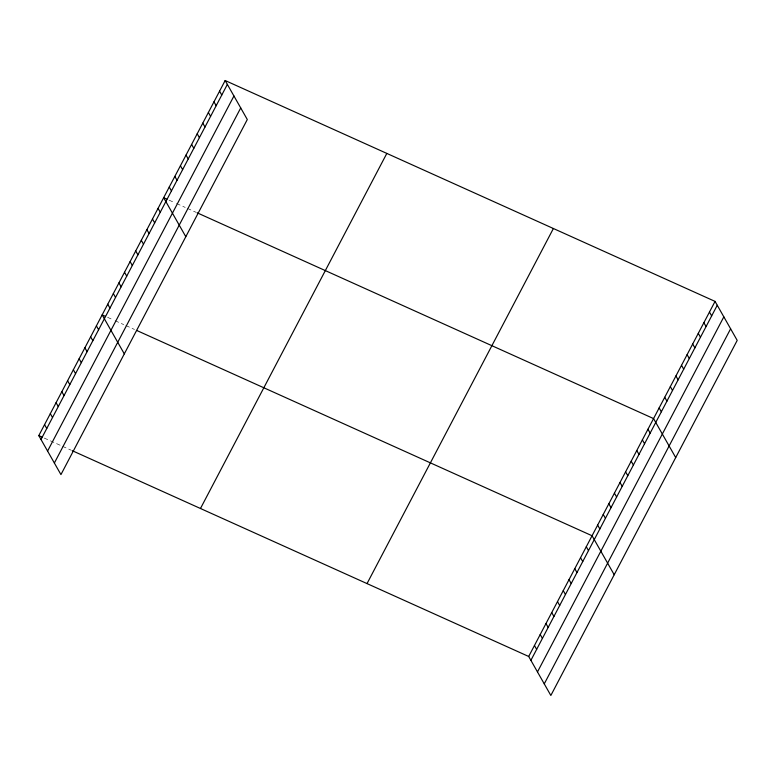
<?xml version="1.0" encoding="UTF-8"?>
<svg xmlns="http://www.w3.org/2000/svg" width="776" height="776" viewBox="0 0 776 776"><rect width="100%" height="100%" fill="white"/><g stroke="black" fill="none" stroke-linecap="round" stroke-linejoin="round"><path stroke-width="0.58" stroke-dasharray="3.88 2.91" d="M169.052 200.14L174.435 202.565M176.589 203.535L185.212 207.425M187.375 208.395L195.989 212.284M107.554 317.316L112.937 319.741M115.091 320.711L123.714 324.601M125.877 325.571L134.49 329.46M44.193 438.042L60.353 445.327M62.507 446.297L71.13 450.187"/><path stroke-width="1.16" d="M225.156 80.529L247.301 119.523L60.945 474.602L38.8 435.608L225.156 80.529L715.055 301.398L737.2 340.392L550.844 695.471L528.698 656.477L72.207 450.672M41.002 439.478L227.358 84.4M47.578 451.069L233.935 95.991M54.368 463.01L240.725 107.932M200.47 508.503L386.826 153.415M367.029 583.591L553.385 228.513M528.698 656.477L715.055 301.398M530.891 660.347L717.247 305.269M537.477 671.938L723.833 316.86M544.257 683.879L730.614 328.801M166.888 199.17L163.658 197.705L185.804 236.699M197.075 212.769L653.557 418.574L675.702 457.568M105.391 316.346L102.16 314.881L124.305 353.875M136.654 330.43L592.059 535.75L614.204 574.744M38.8 435.608L42.03 437.072M709.458 312.049L711.66 315.919M703.871 322.709L706.073 326.57M698.284 333.36L700.476 337.23M692.687 344.01L694.889 347.881M687.1 354.661L689.292 358.531M681.512 365.312L683.705 369.182M675.915 375.972L678.117 379.833M670.328 386.623L672.52 390.493M664.731 397.273L666.933 401.144M659.144 407.924L661.346 411.794M647.96 429.235L650.162 433.095M642.373 439.885L644.575 443.756M636.786 450.536L638.978 454.406M631.189 461.186L633.391 465.057M625.601 471.837L627.794 475.707M620.014 482.488L622.207 486.358M614.417 493.148L616.619 497.009M608.83 503.799L611.022 507.669M603.233 514.449L605.435 518.32M597.646 525.1L599.848 528.97M586.297 546.731L588.489 550.601M580.535 557.702L582.737 561.572M574.773 568.682L576.975 572.552M569.012 579.653L571.214 583.523M563.26 590.633L565.452 594.503M557.498 601.604L559.69 605.474M551.736 612.584L553.928 616.445M545.974 623.555L548.176 627.425M540.212 634.535L542.414 638.396M219.569 91.18L221.761 95.05M534.451 645.506L536.653 649.376M213.972 101.84L216.174 105.701M208.385 112.491L210.587 116.361M202.798 123.141L204.99 127.012M197.201 133.792L199.403 137.662M191.614 144.443L193.816 148.313M186.027 155.093L188.219 158.964M180.43 165.754L182.632 169.624M174.843 176.404L177.035 180.274M169.255 187.055L171.447 190.925M158.071 208.356L160.263 212.226M152.474 219.016L154.676 222.877M146.887 229.667L149.089 233.537M141.3 240.317L143.492 244.188M135.703 250.968L137.905 254.838M130.116 261.619L132.318 265.489M124.529 272.279L126.721 276.14M118.932 282.93L121.134 286.8M113.344 293.58L115.537 297.45M107.748 304.231L109.949 308.101M96.399 325.862L98.6 329.732M90.637 336.832L92.839 340.703M84.885 347.813L87.077 351.673M79.123 358.784L81.315 362.654M73.361 369.764L75.563 373.625M67.599 380.735L69.801 384.605M61.837 391.715L64.039 395.576M56.076 402.686L58.278 406.556M50.324 413.656L52.516 417.527M44.562 424.637L46.754 428.507"/></g></svg>
